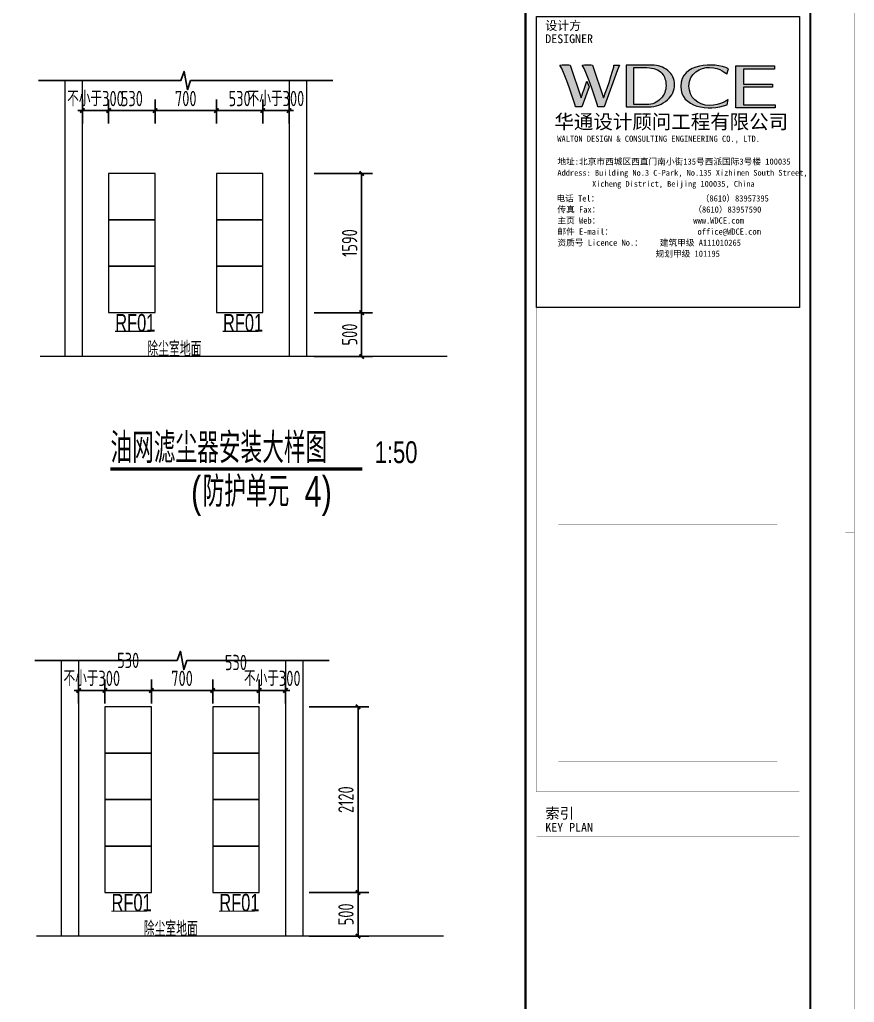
# Model space of a CAD drawing. Extents: x 49167 to 115333, y -222111 to -53947.
# Drawn here: x 96915 to 106442, y -100259 to -89037 of the extents above; entities that cross this region are included whole.
import ezdxf
from ezdxf.enums import TextEntityAlignment as Align

# ---------------------------------------------------------------- set-up
doc = ezdxf.new("R2010")
doc.units = 0
doc.header["$LTSCALE"] = 1000
doc.header["$MEASUREMENT"] = 0
for name, color, linetype, lineweight in [('AC_TXT', 40, 'Continuous', 15), ('ACS_COM_BZ', 3, 'Continuous', 15), ('ACS_暖通设备', 7, 'Continuous', 15)]:
    doc.layers.add(name, color=color, linetype=linetype, lineweight=lineweight)
for name, color, linetype in [('DIM_SYMB', 3, 'Continuous'), ('DUCT-送风标注', 3, 'Continuous'), ('TH_DIM', 3, 'Continuous')]:
    doc.layers.add(name, color=color, linetype=linetype)
doc.styles.add('_TCH_DIM_T3', font='ROS1', dxfattribs={"width": 0.8, "bigfont": 'JD'})
doc.styles.add('HZF', font='ros.shx', dxfattribs={"width": 0.75, "bigfont": 'jd.shx'})
doc.styles.add('图签信息$0$hwxh', font='STXIHEI.TTF')
doc.styles.add('图签信息$0$华文细黑', font='STXIHEI.TTF', dxfattribs={"height": 10})
doc.dimstyles.new('_TCH_ARCH&&50', dxfattribs={"dimtxt": 175, "dimasz": 50, "dimexe": 125, "dimexo": 150, "dimgap": 50, "dimtad": 1, "dimdec": 0, "dimzin": 0, "dimdsep": 46, "dimtxsty": '_TCH_DIM_T3', "dimblk": 'ARCHTICK', "dimcen": 0.09, "dimazin": 2, "dimtfac": 1, "dimtdec": 0, "dimtix": 1, "dimtmove": 2, "dimatfit": 3, "dimfxl": 0, "dimtolj": 1, "dimtzin": 0, "dimarcsym": 0})

# ---------------------------------------------------------------- blocks, each defined once
blk = doc.blocks.new('图框-A1')
for points, const_width in [([(0, 0), (841, 0), (841, 594), (0, 594)], 0.05), ([(766, 584), (25, 584), (25, 10), (766, 10)], 0.5)]:
    blk.add_lwpolyline(points, close=True, dxfattribs=dict(const_width=const_width))
at = {"const_width": 0.05}
blk.add_lwpolyline([(841, 297), (839, 297)], dxfattribs=at)
blk = doc.blocks.new('图签信息$0$logo2')
h = blk.add_hatch(color=7)
h.paths.add_polyline_path([(19.021, -7.36), (15.845, -7.36), (15.845, -3.972), (18.974, -3.972), (18.974, -4.243), (16.461, -4.243), (16.461, -5.448), (18.811, -5.448), (18.811, -5.686), (16.474, -5.686), (16.474, -7.116), (19.021, -7.116)])
edge = h.paths.add_edge_path()
edge.add_spline(control_points=[(15.259, -4.206), (15.259, -4.206), (15.127, -4.646), (15.127, -4.646), (15.127, -4.646), (14.62, -4.101), (13.734, -4.101), (13.035, -4.101), (12.071, -4.537), (12.076, -5.621), (12.08, -6.488), (12.766, -7.164), (13.734, -7.168), (14.656, -7.172), (15.227, -6.68), (15.227, -6.68), (15.227, -6.68), (15.164, -7.108), (15.164, -7.108), (13.632, -7.703), (11.417, -7.291), (11.411, -5.643), (11.404, -3.721), (14.157, -3.665), (15.259, -4.206)], knot_values=[0, 0, 0, 0, 1, 1, 1, 2, 2, 2, 3, 3, 3, 4, 4, 4, 5, 5, 5, 6, 6, 6, 7, 7, 7, 8, 8, 8, 8], degree=3, periodic=0)
edge = h.paths.add_edge_path(flags=16)
edge.add_spline(control_points=[(10.229, -5.566), (10.229, -5.16), (10.12, -4.83), (9.897, -4.576), (9.63, -4.273), (9.228, -4.122), (8.69, -4.122), (8.69, -4.122), (7.638, -4.122), (7.638, -4.122), (7.638, -4.122), (7.638, -7.098), (7.638, -7.098), (7.638, -7.098), (8.663, -7.098), (8.663, -7.098), (9.133, -7.098), (9.519, -6.934), (9.823, -6.604), (10.095, -6.309), (10.229, -5.964), (10.229, -5.566)], knot_values=[0, 0, 0, 0, 1, 1, 1, 2, 2, 2, 3, 3, 3, 4, 4, 4, 5, 5, 5, 6, 6, 6, 7, 7, 7, 7], degree=3, periodic=0)
edge = h.paths.add_edge_path()
edge.add_spline(control_points=[(10.919, -5.505), (10.919, -5.962), (10.725, -6.366), (10.336, -6.719), (9.92, -7.098), (9.414, -7.288), (8.817, -7.288), (8.817, -7.288), (7.028, -7.288), (7.028, -7.288), (7.028, -7.288), (7.028, -3.925), (7.028, -3.925), (7.028, -3.925), (9.095, -3.925), (9.095, -3.925), (9.593, -3.925), (10.015, -4.063), (10.363, -4.34), (10.733, -4.637), (10.919, -5.026), (10.919, -5.505)], knot_values=[0, 0, 0, 0, 1, 1, 1, 2, 2, 2, 3, 3, 3, 4, 4, 4, 5, 5, 5, 6, 6, 6, 7, 7, 7, 7], degree=3, periodic=0)
at = {"lineweight": 0}
blk.add_lwpolyline([(19.021, -7.36), (15.845, -7.36), (15.845, -3.972), (18.974, -3.972), (18.974, -4.243), (16.461, -4.243), (16.461, -5.448), (18.811, -5.448), (18.811, -5.686), (16.474, -5.686), (16.474, -7.116), (19.021, -7.116), (19.021, -7.36)], dxfattribs=at)
for points, knots in [([(10.919, -5.505), (10.919, -5.962), (10.725, -6.366), (10.336, -6.719), (9.92, -7.098), (9.414, -7.288), (8.817, -7.288), (8.817, -7.288), (7.028, -7.288), (7.028, -7.288), (7.028, -7.288), (7.028, -3.925), (7.028, -3.925), (7.028, -3.925), (9.095, -3.925), (9.095, -3.925), (9.593, -3.925), (10.015, -4.063), (10.363, -4.34), (10.733, -4.637), (10.919, -5.026), (10.919, -5.505)], [0, 0, 0, 0, 1, 1, 1, 2, 2, 2, 3, 3, 3, 4, 4, 4, 5, 5, 5, 6, 6, 6, 7, 7, 7, 7]), ([(15.259, -4.206), (15.259, -4.206), (15.127, -4.646), (15.127, -4.646), (15.127, -4.646), (14.62, -4.101), (13.734, -4.101), (13.035, -4.101), (12.071, -4.537), (12.076, -5.621), (12.08, -6.488), (12.766, -7.164), (13.734, -7.168), (14.656, -7.172), (15.227, -6.68), (15.227, -6.68), (15.227, -6.68), (15.164, -7.108), (15.164, -7.108), (13.632, -7.703), (11.417, -7.291), (11.411, -5.643), (11.404, -3.721), (14.157, -3.665), (15.259, -4.206)], [0, 0, 0, 0, 1, 1, 1, 2, 2, 2, 3, 3, 3, 4, 4, 4, 5, 5, 5, 6, 6, 6, 7, 7, 7, 8, 8, 8, 8]), ([(10.229, -5.566), (10.229, -5.16), (10.12, -4.83), (9.897, -4.576), (9.63, -4.273), (9.228, -4.122), (8.69, -4.122), (8.69, -4.122), (7.638, -4.122), (7.638, -4.122), (7.638, -4.122), (7.638, -7.098), (7.638, -7.098), (7.638, -7.098), (8.663, -7.098), (8.663, -7.098), (9.133, -7.098), (9.519, -6.934), (9.823, -6.604), (10.095, -6.309), (10.229, -5.964), (10.229, -5.566)], [0, 0, 0, 0, 1, 1, 1, 2, 2, 2, 3, 3, 3, 4, 4, 4, 5, 5, 5, 6, 6, 6, 7, 7, 7, 7])]:
    blk.add_open_spline(points, degree=3, knots=knots, dxfattribs=at)
blk = doc.blocks.new('图签信息$0$logo1')
h = blk.add_hatch(color=8)
edge = h.paths.add_edge_path()
edge.add_spline(control_points=[(3.863, -5.205), (3.635, -5.88), (3.386, -6.562), (3.386, -6.562), (3.386, -6.562), (2.503, -3.908), (2.503, -3.908), (2.503, -3.908), (1.802, -3.905), (1.687, -3.908), (2.021, -4.386), (2.952, -7.271), (2.952, -7.271), (2.952, -7.271), (3.437, -7.271), (3.437, -7.271), (3.437, -7.271), (4.032, -5.659), (4.032, -5.659), (4.032, -5.659), (3.863, -5.205), (3.863, -5.205)], knot_values=[0, 0, 0, 0, 1, 1, 1, 2, 2, 2, 3, 3, 3, 4, 4, 4, 5, 5, 5, 6, 6, 6, 7, 7, 7, 7], degree=3, periodic=0)
h = blk.add_hatch(color=7)
edge = h.paths.add_edge_path()
edge.add_spline(control_points=[(6.038, -3.908), (6.09, -4.101), (5.198, -6.562), (5.198, -6.562), (5.198, -6.562), (4.302, -3.908), (4.302, -3.908), (4.302, -3.908), (3.6, -3.905), (3.486, -3.908), (3.821, -4.386), (4.751, -7.271), (4.751, -7.271), (4.751, -7.271), (5.236, -7.271), (5.236, -7.271), (5.236, -7.271), (6.333, -4.3), (6.333, -4.3), (6.333, -4.3), (6.482, -3.908), (6.482, -3.908), (6.482, -3.908), (6.214, -3.914), (6.038, -3.908)], knot_values=[0, 0, 0, 0, 1, 1, 1, 2, 2, 2, 3, 3, 3, 4, 4, 4, 5, 5, 5, 6, 6, 6, 7, 7, 7, 8, 8, 8, 8], degree=3, periodic=0)
at = {"color": 8, "lineweight": 0}
blk.add_open_spline([(3.863, -5.205), (3.635, -5.88), (3.386, -6.562), (3.386, -6.562), (3.386, -6.562), (2.503, -3.908), (2.503, -3.908), (2.503, -3.908), (1.802, -3.905), (1.687, -3.908), (2.021, -4.386), (2.952, -7.271), (2.952, -7.271), (2.952, -7.271), (3.437, -7.271), (3.437, -7.271), (3.437, -7.271), (4.032, -5.659), (4.032, -5.659), (4.032, -5.659), (3.863, -5.205), (3.863, -5.205)], degree=3, knots=[0, 0, 0, 0, 1, 1, 1, 2, 2, 2, 3, 3, 3, 4, 4, 4, 5, 5, 5, 6, 6, 6, 7, 7, 7, 7], dxfattribs=at)
at = {"lineweight": 0}
blk.add_open_spline([(6.038, -3.908), (6.09, -4.101), (5.198, -6.562), (5.198, -6.562), (5.198, -6.562), (4.302, -3.908), (4.302, -3.908), (4.302, -3.908), (3.6, -3.905), (3.486, -3.908), (3.821, -4.386), (4.751, -7.271), (4.751, -7.271), (4.751, -7.271), (5.236, -7.271), (5.236, -7.271), (5.236, -7.271), (6.333, -4.3), (6.333, -4.3), (6.333, -4.3), (6.482, -3.908), (6.482, -3.908), (6.482, -3.908), (6.214, -3.914), (6.038, -3.908)], degree=3, knots=[0, 0, 0, 0, 1, 1, 1, 2, 2, 2, 3, 3, 3, 4, 4, 4, 5, 5, 5, 6, 6, 6, 7, 7, 7, 8, 8, 8, 8], dxfattribs=at)
blk.add_blockref('图签信息$0$logo2', (0, 0))
blk = doc.blocks.new('图签信息$0$时间-logo')
at = {"layer": 'Defpoints', "lineweight": 0}
blk.add_lwpolyline([(0, -23.457), (-21.166, -23.457), (-21.166, 0), (0, 0), (0, -23.457)], dxfattribs=at)
blk.add_blockref('图签信息$0$logo1', (-20.967, 0))
at = {"style": '图签信息$0$hwxh'}
for s, height, p in [('华通设计顾问工程有限公司 ', 1.15, (-19.726, -9.054)), ('WALTON DESIGN & CONSULTING ENGINEERING CO., LTD.', 0.5, (-19.497, -10.096)), ('地址:北京市西城区西直门南小街135号西派国际3号楼 100035', 0.5, (-19.485, -11.936)), ('Address: Building No.3 C-Park, No.135 Xizhimen South Street, ', 0.47, (-19.485, -12.827)), ('Xicheng District, Beijing 100035, China ', 0.47, (-16.691, -13.718)), ('电话 Tel：                        （8610）83957395 ', 0.5, (-19.564, -14.906)), ('传真 Fax：                      （8610）83957590 ', 0.5, (-19.485, -15.798)), ('主页 Web：                      www.WDCE.com ', 0.5, (-19.485, -16.689)), ('邮件 E-mail：                    office@WDCE.com ', 0.5, (-19.485, -17.58)), ('资质号 Licence No.：    建筑甲级 A111010265 ', 0.5, (-19.485, -18.472)), ('   规划甲级 101195', 0.5, (-12.602, -19.363))]:
    blk.add_text(s, height=height, dxfattribs=at).set_placement(p)
blk = doc.blocks.new('图签信息')
at = {"const_width": 0.5}
blk.add_lwpolyline([(-65, 0), (0, 0), (0, 500.5), (-65, 500.5)], close=True, dxfattribs=at)
at = {"const_width": 0.05}
for points in [[(-62.5, 404.92), (-62.5, 227.83)], [(-62.5, 227.83), (-2.5, 227.83), (-2.5, 404.92)], [(-57.5, 338.36), (-7.5, 338.36)], [(-57.5, 288.83), (-7.5, 288.83)], [(-57.5, 234.85), (-7.5, 234.85)], [(-62.5, 227.83), (-2.5, 227.83)], [(-62.5, 217.74), (-2.5, 217.74)]]:
    blk.add_lwpolyline(points, dxfattribs=at)
at = {"ltscale": 0.001, "xscale": 2.834689937531525, "yscale": 2.834689937531525, "zscale": 2.834689937531525}
blk.add_blockref('图签信息$0$时间-logo', (-2.5, 404.92), dxfattribs=at)
at = {"style": '图签信息$0$华文细黑'}
for s, height, p in [('设计方', 2, (-60.5, 403.83)), ('DESIGNER', 2, (-60.5, 400.83)), ('索引', 2.4, (-60.5, 224.14)), ('KEY PLAN', 2, (-60.5, 220.74))]:
    blk.add_text(s, height=height, dxfattribs=at).set_placement(p, align=Align.TOP_LEFT)
blk = doc.blocks.new('图签-A1')
at = {"color": 2}
blk.add_blockref('图签信息', (0, 0), dxfattribs=at)
blk = doc.blocks.new('_ArchTick')
at = {"color": 0, "linetype": 'ByBlock', "const_width": 0.4}
blk.add_lwpolyline([(-0.5, -0.5), (0.5, 0.5)], dxfattribs=at)
blk = doc.blocks.new('*D165')
at = {"layer": 'Defpoints', "color": 0}
for p in [(99948, -96697), (99648, -96995), (99948, -96995)]:
    blk.add_point(p, dxfattribs=at)
at = {"layer": 'TH_DIM', "color": 0, "lineweight": -2}
for p, q in [((99648, -96845), (99648, -96572)), ((99948, -96845), (99948, -96572)), ((99648, -96697), (99598, -96697)), ((99648, -96697), (99948, -96697)), ((99948, -96697), (99998, -96697))]:
    blk.add_line(p, q, dxfattribs=at)
at = {"layer": 'TH_DIM', "color": 0, "lineweight": -2, "xscale": 50, "yscale": 50, "zscale": 50}
blk.add_blockref('_ArchTick', (99648, -96697), dxfattribs=at)
at = {"layer": 'TH_DIM', "color": 0, "lineweight": -2, "xscale": 50, "yscale": 50, "zscale": 50, "rotation": 180}
blk.add_blockref('_ArchTick', (99948, -96697), dxfattribs=at)
at = {"layer": 'TH_DIM', "color": 0, "insert": (99798, -96559), "char_height": 175, "attachment_point": 5, "style": '_TCH_DIM_T3'}
blk.add_mtext('\\A1;不小于300', dxfattribs=at)
blk = doc.blocks.new('*D166')
at = {"layer": 'Defpoints', "color": 0}
for p in [(99648, -96697), (99118, -96995), (99648, -96995)]:
    blk.add_point(p, dxfattribs=at)
at = {"layer": 'TH_DIM', "color": 0, "lineweight": -2}
for p, q in [((99118, -96845), (99118, -96572)), ((99648, -96845), (99648, -96572)), ((99118, -96697), (99648, -96697))]:
    blk.add_line(p, q, dxfattribs=at)
at = {"layer": 'TH_DIM', "color": 0, "lineweight": -2, "xscale": 50, "yscale": 50, "zscale": 50, "rotation": 180}
blk.add_blockref('_ArchTick', (99118, -96697), dxfattribs=at)
at = {"layer": 'TH_DIM', "color": 0, "lineweight": -2, "xscale": 50, "yscale": 50, "zscale": 50}
blk.add_blockref('_ArchTick', (99648, -96697), dxfattribs=at)
at = {"layer": 'TH_DIM', "color": 0, "insert": (99383, -96378), "char_height": 175, "attachment_point": 5, "style": '_TCH_DIM_T3'}
blk.add_mtext('\\A1;530', dxfattribs=at)
blk = doc.blocks.new('*D167')
at = {"layer": 'Defpoints', "color": 0}
for p in [(99118, -96697), (98418, -96995), (99118, -96995)]:
    blk.add_point(p, dxfattribs=at)
at = {"layer": 'TH_DIM', "color": 0, "lineweight": -2}
for p, q in [((98418, -96845), (98418, -96572)), ((99118, -96845), (99118, -96572)), ((98418, -96697), (99118, -96697))]:
    blk.add_line(p, q, dxfattribs=at)
at = {"layer": 'TH_DIM', "color": 0, "lineweight": -2, "xscale": 50, "yscale": 50, "zscale": 50, "rotation": 180}
blk.add_blockref('_ArchTick', (98418, -96697), dxfattribs=at)
at = {"layer": 'TH_DIM', "color": 0, "lineweight": -2, "xscale": 50, "yscale": 50, "zscale": 50}
blk.add_blockref('_ArchTick', (99118, -96697), dxfattribs=at)
at = {"layer": 'TH_DIM', "color": 0, "insert": (98768, -96559), "char_height": 175, "attachment_point": 5, "style": '_TCH_DIM_T3'}
blk.add_mtext('\\A1;700', dxfattribs=at)
blk = doc.blocks.new('*D168')
at = {"layer": 'Defpoints', "color": 0}
for p in [(98418, -96697), (97888, -96995), (98418, -96995)]:
    blk.add_point(p, dxfattribs=at)
at = {"layer": 'TH_DIM', "color": 0, "lineweight": -2}
for p, q in [((97888, -96845), (97888, -96572)), ((98418, -96845), (98418, -96572)), ((97888, -96697), (98418, -96697))]:
    blk.add_line(p, q, dxfattribs=at)
at = {"layer": 'TH_DIM', "color": 0, "lineweight": -2, "xscale": 50, "yscale": 50, "zscale": 50, "rotation": 180}
blk.add_blockref('_ArchTick', (97888, -96697), dxfattribs=at)
at = {"layer": 'TH_DIM', "color": 0, "lineweight": -2, "xscale": 50, "yscale": 50, "zscale": 50}
blk.add_blockref('_ArchTick', (98418, -96697), dxfattribs=at)
at = {"layer": 'TH_DIM', "color": 0, "insert": (98153, -96354), "char_height": 175, "attachment_point": 5, "style": '_TCH_DIM_T3'}
blk.add_mtext('\\A1;530', dxfattribs=at)
blk = doc.blocks.new('*D169')
at = {"layer": 'Defpoints', "color": 0}
for p in [(97888, -96697), (97588, -96995), (97888, -96995)]:
    blk.add_point(p, dxfattribs=at)
at = {"layer": 'TH_DIM', "color": 0, "lineweight": -2}
for p, q in [((97588, -96845), (97588, -96572)), ((97888, -96845), (97888, -96572)), ((97588, -96697), (97538, -96697)), ((97588, -96697), (97888, -96697)), ((97888, -96697), (97938, -96697))]:
    blk.add_line(p, q, dxfattribs=at)
at = {"layer": 'TH_DIM', "color": 0, "lineweight": -2, "xscale": 50, "yscale": 50, "zscale": 50}
blk.add_blockref('_ArchTick', (97588, -96697), dxfattribs=at)
at = {"layer": 'TH_DIM', "color": 0, "lineweight": -2, "xscale": 50, "yscale": 50, "zscale": 50, "rotation": 180}
blk.add_blockref('_ArchTick', (97888, -96697), dxfattribs=at)
at = {"layer": 'TH_DIM', "color": 0, "insert": (97738, -96559), "char_height": 175, "attachment_point": 5, "style": '_TCH_DIM_T3'}
blk.add_mtext('\\A1;不小于300', dxfattribs=at)
blk = doc.blocks.new('*D170')
at = {"layer": 'Defpoints', "color": 0}
for p in [(100069, -96884), (100777, -96884), (100069, -99004)]:
    blk.add_point(p, dxfattribs=at)
at = {"layer": 'TH_DIM', "color": 0, "lineweight": -2}
for p, q in [((100219, -96884), (100902, -96884)), ((100777, -99004), (100777, -96884)), ((100219, -99004), (100902, -99004))]:
    blk.add_line(p, q, dxfattribs=at)
at = {"layer": 'TH_DIM', "color": 0, "lineweight": -2, "xscale": 50, "yscale": 50, "zscale": 50}
for p, rotation in [((100777, -96884), 90), ((100777, -99004), 270)]:
    blk.add_blockref('_ArchTick', p, dxfattribs=dict(at, rotation=rotation))
at = {"layer": 'TH_DIM', "color": 0, "insert": (100639, -97944), "char_height": 175, "attachment_point": 5, "rotation": 90, "style": '_TCH_DIM_T3'}
blk.add_mtext('\\A1;2120', dxfattribs=at)
blk = doc.blocks.new('*D171')
at = {"layer": 'Defpoints', "color": 0}
for p in [(100069, -99004), (100777, -99004), (100069, -99504)]:
    blk.add_point(p, dxfattribs=at)
at = {"layer": 'TH_DIM', "color": 0, "lineweight": -2}
for p, q in [((100219, -99004), (100902, -99004)), ((100777, -99504), (100777, -99004)), ((100219, -99504), (100902, -99504))]:
    blk.add_line(p, q, dxfattribs=at)
at = {"layer": 'TH_DIM', "color": 0, "lineweight": -2, "xscale": 50, "yscale": 50, "zscale": 50}
for p, rotation in [((100777, -99004), 90), ((100777, -99504), 270)]:
    blk.add_blockref('_ArchTick', p, dxfattribs=dict(at, rotation=rotation))
at = {"layer": 'TH_DIM', "color": 0, "insert": (100639, -99254), "char_height": 175, "attachment_point": 5, "rotation": 90, "style": '_TCH_DIM_T3'}
blk.add_mtext('\\A1;500', dxfattribs=at)
blk = doc.blocks.new('*D172')
at = {"layer": 'Defpoints', "color": 0}
for p in [(99990, -90075), (99690, -90374), (99990, -90374)]:
    blk.add_point(p, dxfattribs=at)
at = {"layer": 'TH_DIM', "color": 0, "lineweight": -2}
for p, q in [((99690, -90224), (99690, -89950)), ((99990, -90224), (99990, -89950)), ((99690, -90075), (99640, -90075)), ((99690, -90075), (99990, -90075)), ((99990, -90075), (100040, -90075))]:
    blk.add_line(p, q, dxfattribs=at)
at = {"layer": 'TH_DIM', "color": 0, "lineweight": -2, "xscale": 50, "yscale": 50, "zscale": 50}
blk.add_blockref('_ArchTick', (99690, -90075), dxfattribs=at)
at = {"layer": 'TH_DIM', "color": 0, "lineweight": -2, "xscale": 50, "yscale": 50, "zscale": 50, "rotation": 180}
blk.add_blockref('_ArchTick', (99990, -90075), dxfattribs=at)
at = {"layer": 'TH_DIM', "color": 0, "insert": (99840, -89938), "char_height": 175, "attachment_point": 5, "style": '_TCH_DIM_T3'}
blk.add_mtext('\\A1;不小于300', dxfattribs=at)
blk = doc.blocks.new('*D173')
at = {"layer": 'Defpoints', "color": 0}
for p in [(99690, -90075), (99160, -90374), (99690, -90374)]:
    blk.add_point(p, dxfattribs=at)
at = {"layer": 'TH_DIM', "color": 0, "lineweight": -2}
for p, q in [((99160, -90224), (99160, -89950)), ((99690, -90224), (99690, -89950)), ((99160, -90075), (99690, -90075))]:
    blk.add_line(p, q, dxfattribs=at)
at = {"layer": 'TH_DIM', "color": 0, "lineweight": -2, "xscale": 50, "yscale": 50, "zscale": 50, "rotation": 180}
blk.add_blockref('_ArchTick', (99160, -90075), dxfattribs=at)
at = {"layer": 'TH_DIM', "color": 0, "lineweight": -2, "xscale": 50, "yscale": 50, "zscale": 50}
blk.add_blockref('_ArchTick', (99690, -90075), dxfattribs=at)
at = {"layer": 'TH_DIM', "color": 0, "insert": (99425, -89938), "char_height": 175, "attachment_point": 5, "style": '_TCH_DIM_T3'}
blk.add_mtext('\\A1;530', dxfattribs=at)
blk = doc.blocks.new('*D174')
at = {"layer": 'Defpoints', "color": 0}
for p in [(99160, -90075), (98460, -90374), (99160, -90374)]:
    blk.add_point(p, dxfattribs=at)
at = {"layer": 'TH_DIM', "color": 0, "lineweight": -2}
for p, q in [((98460, -90224), (98460, -89950)), ((99160, -90224), (99160, -89950)), ((98460, -90075), (99160, -90075))]:
    blk.add_line(p, q, dxfattribs=at)
at = {"layer": 'TH_DIM', "color": 0, "lineweight": -2, "xscale": 50, "yscale": 50, "zscale": 50, "rotation": 180}
blk.add_blockref('_ArchTick', (98460, -90075), dxfattribs=at)
at = {"layer": 'TH_DIM', "color": 0, "lineweight": -2, "xscale": 50, "yscale": 50, "zscale": 50}
blk.add_blockref('_ArchTick', (99160, -90075), dxfattribs=at)
at = {"layer": 'TH_DIM', "color": 0, "insert": (98810, -89938), "char_height": 175, "attachment_point": 5, "style": '_TCH_DIM_T3'}
blk.add_mtext('\\A1;700', dxfattribs=at)
blk = doc.blocks.new('*D175')
at = {"layer": 'Defpoints', "color": 0}
for p in [(98460, -90075), (97930, -90374), (98460, -90374)]:
    blk.add_point(p, dxfattribs=at)
at = {"layer": 'TH_DIM', "color": 0, "lineweight": -2}
for p, q in [((97930, -90224), (97930, -89950)), ((98460, -90224), (98460, -89950)), ((97930, -90075), (98460, -90075))]:
    blk.add_line(p, q, dxfattribs=at)
at = {"layer": 'TH_DIM', "color": 0, "lineweight": -2, "xscale": 50, "yscale": 50, "zscale": 50, "rotation": 180}
blk.add_blockref('_ArchTick', (97930, -90075), dxfattribs=at)
at = {"layer": 'TH_DIM', "color": 0, "lineweight": -2, "xscale": 50, "yscale": 50, "zscale": 50}
blk.add_blockref('_ArchTick', (98460, -90075), dxfattribs=at)
at = {"layer": 'TH_DIM', "color": 0, "insert": (98195, -89938), "char_height": 175, "attachment_point": 5, "style": '_TCH_DIM_T3'}
blk.add_mtext('\\A1;530', dxfattribs=at)
blk = doc.blocks.new('*D176')
at = {"layer": 'Defpoints', "color": 0}
for p in [(97930, -90075), (97630, -90374), (97930, -90374)]:
    blk.add_point(p, dxfattribs=at)
at = {"layer": 'TH_DIM', "color": 0, "lineweight": -2}
for p, q in [((97630, -90224), (97630, -89950)), ((97930, -90224), (97930, -89950)), ((97630, -90075), (97580, -90075)), ((97630, -90075), (97930, -90075)), ((97930, -90075), (97980, -90075))]:
    blk.add_line(p, q, dxfattribs=at)
at = {"layer": 'TH_DIM', "color": 0, "lineweight": -2, "xscale": 50, "yscale": 50, "zscale": 50}
blk.add_blockref('_ArchTick', (97630, -90075), dxfattribs=at)
at = {"layer": 'TH_DIM', "color": 0, "lineweight": -2, "xscale": 50, "yscale": 50, "zscale": 50, "rotation": 180}
blk.add_blockref('_ArchTick', (97930, -90075), dxfattribs=at)
at = {"layer": 'TH_DIM', "color": 0, "insert": (97780, -89938), "char_height": 175, "attachment_point": 5, "style": '_TCH_DIM_T3'}
blk.add_mtext('\\A1;不小于300', dxfattribs=at)
blk = doc.blocks.new('*D177')
at = {"layer": 'Defpoints', "color": 0}
for p in [(100126, -90793), (100818, -90793), (100126, -92383)]:
    blk.add_point(p, dxfattribs=at)
at = {"layer": 'TH_DIM', "color": 0, "lineweight": -2}
for p, q in [((100276, -90793), (100943, -90793)), ((100818, -92383), (100818, -90793)), ((100276, -92383), (100943, -92383))]:
    blk.add_line(p, q, dxfattribs=at)
at = {"layer": 'TH_DIM', "color": 0, "lineweight": -2, "xscale": 50, "yscale": 50, "zscale": 50}
for p, rotation in [((100818, -90793), 90), ((100818, -92383), 270)]:
    blk.add_blockref('_ArchTick', p, dxfattribs=dict(at, rotation=rotation))
at = {"layer": 'TH_DIM', "color": 0, "insert": (100681, -91588), "char_height": 175, "attachment_point": 5, "rotation": 90, "style": '_TCH_DIM_T3'}
blk.add_mtext('\\A1;1590', dxfattribs=at)
blk = doc.blocks.new('*D178')
at = {"layer": 'Defpoints', "color": 0}
for p in [(100126, -92383), (100818, -92383), (100126, -92883)]:
    blk.add_point(p, dxfattribs=at)
at = {"layer": 'TH_DIM', "color": 0, "lineweight": -2}
for p, q in [((100276, -92383), (100943, -92383)), ((100818, -92883), (100818, -92383)), ((100276, -92883), (100943, -92883))]:
    blk.add_line(p, q, dxfattribs=at)
at = {"layer": 'TH_DIM', "color": 0, "lineweight": -2, "xscale": 50, "yscale": 50, "zscale": 50}
for p, rotation in [((100818, -92383), 90), ((100818, -92883), 270)]:
    blk.add_blockref('_ArchTick', p, dxfattribs=dict(at, rotation=rotation))
at = {"layer": 'TH_DIM', "color": 0, "insert": (100681, -92633), "char_height": 175, "attachment_point": 5, "rotation": 90, "style": '_TCH_DIM_T3'}
blk.add_mtext('\\A1;500', dxfattribs=at)

msp = doc.modelspace()

# ---------------------------------------------------------------- linework, layer by layer
at = {"layer": 'AC_TXT', "linetype": 'Continuous', "const_width": 15}
for points in [[(98408.6, -92596.1), (98002.1, -92596.1)], [(99638.6, -92596.1), (99232.1, -92596.1)], [(98366.9, -99217.5), (97960.4, -99217.5)], [(99596.9, -99217.5), (99190.4, -99217.5)]]:
    msp.add_lwpolyline(points, dxfattribs=at)
at = {"layer": 'ACS_COM_BZ'}
for points in [[(97929.7, -90792.5), (97929.7, -91322.5), (98459.7, -91322.5), (98459.7, -90792.5)], [(99159.7, -90792.5), (99159.7, -91322.5), (99689.7, -91322.5), (99689.7, -90792.5)], [(97929.7, -91322.5), (97929.7, -91852.5), (98459.7, -91852.5), (98459.7, -91322.5)], [(99159.7, -91322.5), (99159.7, -91852.5), (99689.7, -91852.5), (99689.7, -91322.5)], [(97929.7, -91852.5), (97929.7, -92382.5), (98459.7, -92382.5), (98459.7, -91852.5)], [(99159.7, -91852.5), (99159.7, -92382.5), (99689.7, -92382.5), (99689.7, -91852.5)], [(97887.9, -96883.9), (97887.9, -97413.9), (98417.9, -97413.9), (98417.9, -96883.9)], [(99117.9, -96883.9), (99117.9, -97413.9), (99647.9, -97413.9), (99647.9, -96883.9)], [(97887.9, -97413.9), (97887.9, -97943.9), (98417.9, -97943.9), (98417.9, -97413.9)], [(99117.9, -97413.9), (99117.9, -97943.9), (99647.9, -97943.9), (99647.9, -97413.9)], [(97887.9, -97943.9), (97887.9, -98473.9), (98417.9, -98473.9), (98417.9, -97943.9)], [(99117.9, -97943.9), (99117.9, -98473.9), (99647.9, -98473.9), (99647.9, -97943.9)], [(97887.9, -98473.9), (97887.9, -99003.9), (98417.9, -99003.9), (98417.9, -98473.9)], [(99117.9, -98473.9), (99117.9, -99003.9), (99647.9, -99003.9), (99647.9, -98473.9)]]:
    msp.add_lwpolyline(points, close=True, dxfattribs=at)
at = {"layer": 'ACS_暖通设备', "color": 0}
for p, q in [((97429.7, -89732.5), (97429.7, -92882.5)), ((97629.7, -89732.5), (97629.7, -92882.5)), ((99989.7, -89732.5), (99989.7, -92882.5)), ((100189.7, -89732.5), (100189.7, -92882.5)), ((101795.9, -92882.5), (97147, -92882.5)), ((97387.9, -96353.9), (97387.9, -99503.9)), ((97587.9, -96353.9), (97587.9, -99503.9)), ((99947.9, -96353.9), (99947.9, -99503.9)), ((100147.9, -96353.9), (100147.9, -99503.9)), ((101754.2, -99503.9), (97105.2, -99503.9))]:
    msp.add_line(p, q, dxfattribs=at)
at = {"layer": 'Defpoints'}
msp.add_lwpolyline([(65641.1, -80546.9), (102691.1, -80546.9), (102691.1, -109246.9), (65641.1, -109246.9)], close=True, dxfattribs=at)
at = {"layer": 'DIM_SYMB'}
for points in [[(97129.7, -89732.5), (98753.4, -89732.5), (98791.6, -89627.5), (98828.6, -89837.5), (98865.9, -89732.5), (100489.7, -89732.5)], [(97087.9, -96353.9), (98711.7, -96353.9), (98749.9, -96248.9), (98786.9, -96458.9), (98824.2, -96353.9), (100447.9, -96353.9)]]:
    msp.add_lwpolyline(points, dxfattribs=at)
at = {"layer": 'DIM_SYMB', "const_width": 35}
msp.add_lwpolyline([(97951.1, -94168.4), (100827.3, -94168.4)], dxfattribs=at)

# ---------------------------------------------------------------- block references
at = {"xscale": 50, "yscale": 50, "zscale": 50}
for name, p in [('图框-A1', (64391.1, -109746.9)), ('图签-A1', (105939.6, -109246.9))]:
    msp.add_blockref(name, p, dxfattribs=at)

# ---------------------------------------------------------------- texts
at = {"layer": 'AC_TXT', "style": 'HZF', "width": 0.7}
for p in [(98005.6, -92598.3), (99235.6, -92598.3), (97963.9, -99219.7), (99193.9, -99219.7)]:
    msp.add_text('RF01', height=200, dxfattribs=at).set_placement(p)
at = {"layer": 'DIM_SYMB', "color": 7, "style": 'HZF', "width": 0.75}
for s, height, p in [('油网滤尘器安装大样图', 347.29, (97951.1, -94101.1)), ('1:50', 250, (100967.3, -94101.1)), ('(', 350, (98871.1, -94600)), ('防护单元', 347.29, (99002.3, -94600)), ('4)', 350, (100166.3, -94600))]:
    msp.add_text(s, height=height, dxfattribs=at).set_placement(p)
at = {"layer": 'DUCT-送风标注', "style": 'HZF', "width": 0.75}
for p in [(98371.8, -92884.7, 6500), (98330, -99506.1, 6500)]:
    msp.add_text('除尘室地面', height=173.64, dxfattribs=at).set_placement(p)

# ---------------------------------------------------------------- dimensions: what is measured, and where the dimension line sits
at = {"layer": 'TH_DIM'}
for p1, p2, distance, text, picture, middle in [((97629.7, -90373.9), (97929.7, -90373.9), 298.7, '不小于300', '*D176', (97779.7, -89937.7)), ((97929.7, -90373.9), (98459.7, -90373.9), 298.7, '530', '*D175', (98194.7, -89937.7)), ((98459.7, -90373.9), (99159.7, -90373.9), 298.7, '700', '*D174', (98809.7, -89937.7)), ((99159.7, -90373.9), (99689.7, -90373.9), 298.7, '530', '*D173', (99424.7, -89937.7)), ((99689.7, -90373.9), (99989.7, -90373.9), 298.7, '不小于300', '*D172', (99839.7, -89937.7)), ((100126.1, -92382.5), (100126.1, -90792.5), -692.3, '1590', '*D177', (100680.9, -91587.5)), ((100126.1, -92882.5), (100126.1, -92382.5), -692.3, '500', '*D178', (100680.9, -92632.5)), ((97587.9, -96995.3), (97887.9, -96995.3), 298.7, '不小于300', '*D169', (97737.9, -96559.1)), ((98417.9, -96995.3), (99117.9, -96995.3), 298.7, '700', '*D167', (98767.9, -96559.1)), ((99647.9, -96995.3), (99947.9, -96995.3), 298.7, '不小于300', '*D165', (99797.9, -96559.1)), ((100068.8, -99003.9), (100068.8, -96883.9), -707.9, '2120', '*D170', (100639.1, -97943.9)), ((100068.8, -99503.9), (100068.8, -99003.9), -707.9, '500', '*D171', (100639.1, -99253.9))]:
    dim = msp.add_aligned_dim(p1=p1, p2=p2, distance=distance, text=text, dimstyle='_TCH_ARCH&&50', dxfattribs=at)
    dim.commit()
    dim.dimension.update_dxf_attribs({"geometry": picture, "text_midpoint": middle})
for base, p1, p2, picture, middle in [((98417.9, -96696.6), (97887.9, -96995.3), (98417.9, -96995.3), '*D168', (98152.9, -96353.9)), ((99647.9, -96696.6), (99117.9, -96995.3), (99647.9, -96995.3), '*D166', (99382.9, -96378.3))]:
    dim = msp.add_linear_dim(base=base, p1=p1, p2=p2, angle=0, text='530', dimstyle='_TCH_ARCH&&50', dxfattribs=at)
    dim.commit()
    dim.dimension.update_dxf_attribs({"geometry": picture, "text_midpoint": middle, "dimtype": 129})

doc.saveas('drawing.dxf')
